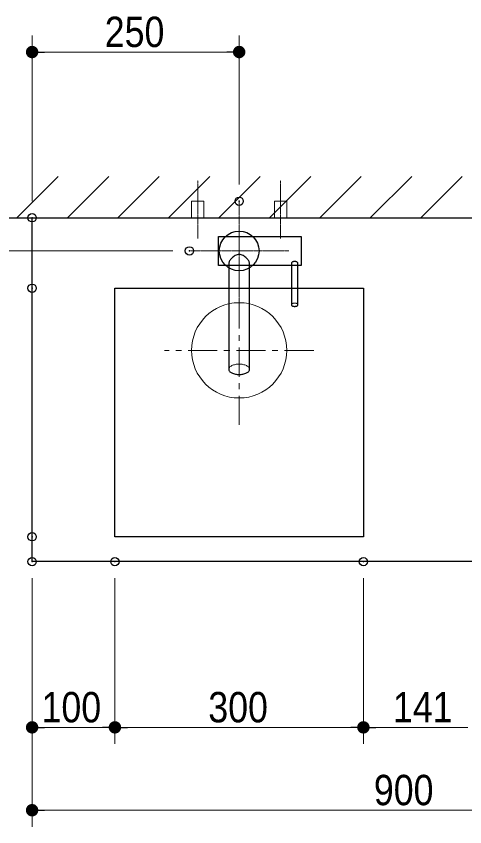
# Model space of a CAD drawing. Units: millimetres, scale not verified. Extents: x -6062 to 6062, y -3045 to 3045.
# Drawn here: x -4532 to -3990, y 545 to 1523 of the extents above; entities that cross this region are included whole.
import ezdxf
from ezdxf.enums import TextEntityAlignment as Align

# ---------------------------------------------------------------- set-up
doc = ezdxf.new("R2010")
doc.units = ezdxf.units.MM
doc.header["$LTSCALE"] = 20
doc.header["$PDMODE"] = 32
doc.header["$PDSIZE"] = 10
doc.linetypes.add('USER2', pattern=[2.91, 1.76, -0.4, 0.35, -0.4])
for name, color, linetype, lineweight in [('0-0_4給排水', 7, 'Continuous', 15), ('0-2_5ボウル・キャビネット', 7, 'Continuous', 15), ('0-3_2寸法-1', 7, 'Continuous', 15), ('0-4_0', 7, 'Continuous', 25), ('0-6_2寸法-2', 7, 'Continuous', 15)]:
    doc.layers.add(name, color=color, linetype=linetype, lineweight=lineweight)
doc.layers.add('0-5_Defpoints', color=7, linetype='Continuous')
doc.styles.add('ＭＳ Ｐゴシック', font='')
doc.styles.get('ＭＳ Ｐゴシック').set_extended_font_data('MS PGothic')

# ---------------------------------------------------------------- blocks, each defined once
blk = doc.blocks.new('_Dot')
at = {"layer": '0-4_0'}
blk.add_line((-10, 0), (-20, 0), dxfattribs=at)
for points in [[(0, 0), (-10, 0), (-9.92, 1.25)], [(0, 0), (-9.92, -1.25), (-10, 0)], [(0, 0), (-9.92, 1.25), (-9.69, 2.49)], [(0, 0), (-9.69, -2.49), (-9.92, -1.25)], [(0, 0), (-9.69, 2.49), (-9.3, 3.68)], [(0, 0), (-9.3, -3.68), (-9.69, -2.49)], [(0, 0), (-9.3, 3.68), (-8.76, 4.82)], [(0, 0), (-8.76, -4.82), (-9.3, -3.68)], [(0, 0), (-8.76, 4.82), (-8.09, 5.88)], [(0, 0), (-8.09, -5.88), (-8.76, -4.82)], [(0, 0), (-8.09, 5.88), (-7.29, 6.85)], [(0, 0), (-7.29, -6.85), (-8.09, -5.88)], [(0, 0), (-7.29, 6.85), (-6.37, 7.71)], [(0, 0), (-6.37, -7.71), (-7.29, -6.85)], [(0, 0), (-6.37, 7.71), (-5.36, 8.44)], [(0, 0), (-5.36, -8.44), (-6.37, -7.71)], [(0, 0), (-5.36, 8.44), (-4.26, 9.05)], [(0, 0), (-4.26, -9.05), (-5.36, -8.44)], [(0, 0), (-4.26, 9.05), (-3.09, 9.51)], [(0, 0), (-3.09, -9.51), (-4.26, -9.05)], [(0, 0), (-3.09, 9.51), (-1.87, 9.82)], [(0, 0), (-1.87, -9.82), (-3.09, -9.51)], [(0, 0), (-1.87, 9.82), (-0.63, 9.98)], [(0, 0), (-0.63, -9.98), (-1.87, -9.82)], [(0, 0), (-0.63, 9.98), (0.63, 9.98)], [(0, 0), (0.63, -9.98), (-0.63, -9.98)], [(0, 0), (0.63, 9.98), (1.87, 9.82)], [(0, 0), (1.87, 9.82), (3.09, 9.51)], [(0, 0), (3.09, 9.51), (4.26, 9.05)], [(0, 0), (4.26, 9.05), (5.36, 8.44)], [(0, 0), (5.36, 8.44), (6.37, 7.71)], [(0, 0), (6.37, 7.71), (7.29, 6.85)], [(0, 0), (7.29, 6.85), (8.09, 5.88)], [(0, 0), (8.09, 5.88), (8.76, 4.82)], [(0, 0), (8.76, 4.82), (9.3, 3.68)], [(0, 0), (9.3, 3.68), (9.69, 2.49)], [(0, 0), (9.69, 2.49), (9.92, 1.25)], [(0, 0), (9.92, 1.25), (10, 0)], [(0, 0), (1.87, -9.82), (0.63, -9.98)], [(0, 0), (3.09, -9.51), (1.87, -9.82)], [(0, 0), (4.26, -9.05), (3.09, -9.51)], [(0, 0), (5.36, -8.44), (4.26, -9.05)], [(0, 0), (6.37, -7.71), (5.36, -8.44)], [(0, 0), (7.29, -6.85), (6.37, -7.71)], [(0, 0), (8.09, -5.88), (7.29, -6.85)], [(0, 0), (8.76, -4.82), (8.09, -5.88)], [(0, 0), (9.3, -3.68), (8.76, -4.82)], [(0, 0), (9.69, -2.49), (9.3, -3.68)], [(0, 0), (9.92, -1.25), (9.69, -2.49)], [(0, 0), (10, 0), (9.92, -1.25)]]:
    blk.add_solid(points, dxfattribs=at)
blk = doc.blocks.new('グループ-17')
at = {"layer": '0-0_4給排水', "linetype": 'USER2'}
for p, q in [((-49500, 26000), (-49500, 23600)), ((-49500, 26000), (-49500, 23600)), ((-48300, 24800), (-50700, 24800))]:
    blk.add_line(p, q, dxfattribs=at)
at = {"layer": '0-0_4給排水', "lineweight": 30}
blk.add_lwpolyline([(-50000, 25150), (-48000, 25150), (-48000, 24450), (-50000, 24450)], close=True, dxfattribs=at)
for points in [[(-49514.3, 24712.3), (-49527, 24710.9), (-49552, 24705.4), (-49576, 24697), (-49598.8, 24686.1), (-49620.3, 24673.2), (-49640.5, 24658.8), (-49659.3, 24643.3), (-49676.7, 24626.9), (-49692.5, 24609.9), (-49706.8, 24592.6), (-49719.4, 24575.2), (-49730, 24557.9), (-49738.6, 24541.1), (-49744.9, 24525.1), (-49748.7, 24510.1), (-49749.7, 24503.1), (-49750, 24496.5), (-49750, 21942.1), (-49749, 21930.9), (-49745.8, 21919.4), (-49740.3, 21907.7), (-49732.4, 21896.1), (-49722.1, 21884.7), (-49709.2, 21873.7), (-49694.1, 21863.3), (-49676.8, 21853.7), (-49657.6, 21845.1), (-49636.8, 21837.5), (-49614.8, 21831.1), (-49592, 21825.9), (-49568.8, 21821.9), (-49545.5, 21819.2), (-49522.5, 21817.6), (-49500, 21817.1), (-49477.5, 21817.6), (-49454.5, 21819.2), (-49431.2, 21821.9), (-49408, 21825.9), (-49385.2, 21831.1)], [(-49385.2, 21831.1), (-49363.2, 21837.5), (-49342.4, 21845.1), (-49323.2, 21853.7), (-49305.9, 21863.3), (-49290.8, 21873.7), (-49277.9, 21884.7), (-49267.6, 21896.1), (-49259.7, 21907.7), (-49254.2, 21919.4), (-49251, 21930.9), (-49250, 21942.1), (-49250, 24496.9), (-49250.3, 24503.5), (-49251.3, 24510.5), (-49255.2, 24525.4), (-49261.5, 24541.5), (-49270.2, 24558.4), (-49281, 24575.8), (-49293.9, 24593.5), (-49308.4, 24611), (-49324.6, 24628.2), (-49342.4, 24644.8), (-49361.4, 24660.3), (-49382, 24674.7), (-49403.8, 24687.4), (-49426.8, 24698.1), (-49451, 24706.2), (-49476, 24711.3), (-49488.7, 24712.5), (-49501.5, 24712.9), (-49514.3, 24712.3)], [(-48080.3, 23497.4), (-48080, 23501), (-48080, 24496.9), (-48080.4, 24500.9), (-48081.5, 24505), (-48083.5, 24509.2), (-48086.1, 24513.4), (-48089.5, 24517.6), (-48093.6, 24521.6), (-48098.3, 24525.5), (-48103.6, 24529.2), (-48109.4, 24532.7), (-48115.7, 24535.8), (-48122.5, 24538.5), (-48129.6, 24540.7), (-48137.1, 24542.6), (-48144.7, 24543.9), (-48152.5, 24544.7), (-48160.4, 24544.9), (-48168.3, 24544.6), (-48176, 24543.8), (-48183.6, 24542.4), (-48191, 24540.6), (-48198, 24538.3), (-48204.7, 24535.5), (-48211, 24532.5), (-48216.7, 24529.1), (-48222, 24525.4), (-48226.6, 24521.5), (-48230.6, 24517.4), (-48233.9, 24513.3), (-48236.6, 24509.1), (-48238.5, 24504.9), (-48239.6, 24500.8), (-48240, 24496.8), (-48240, 23501), (-48239.7, 23497.4), (-48238.7, 23493.7), (-48236.9, 23490), (-48234.4, 23486.2)], [(-48234.4, 23486.2), (-48231.1, 23482.6), (-48227, 23479.1), (-48222.1, 23475.7), (-48216.6, 23472.7), (-48210.4, 23469.9), (-48203.8, 23467.5), (-48196.7, 23465.4), (-48189.4, 23463.8), (-48182, 23462.5), (-48174.6, 23461.6), (-48167.2, 23461.1), (-48160, 23461), (-48152.8, 23461.1), (-48145.4, 23461.6), (-48138, 23462.5), (-48130.6, 23463.8), (-48123.3, 23465.4), (-48116.2, 23467.5), (-48109.6, 23469.9), (-48103.4, 23472.7), (-48097.9, 23475.7), (-48093, 23479.1), (-48088.9, 23482.6), (-48085.6, 23486.2), (-48083.1, 23490), (-48081.3, 23493.7), (-48080.3, 23497.4)]]:
    blk.add_lwpolyline(points, dxfattribs=at)
at = {"layer": '0-0_4給排水'}
for points in [[(-48080, 23501), (-48080.3, 23504.6), (-48081.3, 23508.2), (-48083.1, 23512), (-48085.6, 23515.7), (-48088.9, 23519.3), (-48093, 23522.9), (-48097.9, 23526.2), (-48103.4, 23529.2), (-48109.6, 23532), (-48116.2, 23534.4), (-48123.3, 23536.5), (-48130.6, 23538.2), (-48138, 23539.4), (-48145.4, 23540.3), (-48152.8, 23540.8), (-48160, 23541), (-48167.2, 23540.8), (-48174.6, 23540.3), (-48182, 23539.4), (-48189.4, 23538.2), (-48196.7, 23536.5), (-48203.8, 23534.4), (-48210.4, 23532), (-48216.6, 23529.2), (-48222.1, 23526.2), (-48227, 23522.9), (-48231.1, 23519.3), (-48234.4, 23515.7), (-48236.9, 23512), (-48238.7, 23508.2), (-48239.7, 23504.6), (-48240, 23501)], [(-49250, 21942.1), (-49251, 21953.3), (-49254.2, 21964.9), (-49259.7, 21976.5), (-49267.6, 21988.1), (-49277.9, 21999.5), (-49290.8, 22010.5), (-49305.9, 22020.9), (-49323.2, 22030.5), (-49342.4, 22039.2), (-49363.2, 22046.7), (-49385.2, 22053.2), (-49408, 22058.3), (-49431.2, 22062.3), (-49454.5, 22065), (-49477.5, 22066.6), (-49500, 22067.1), (-49522.5, 22066.6), (-49545.5, 22065), (-49568.8, 22062.3), (-49592, 22058.3), (-49614.8, 22053.2), (-49636.8, 22046.7), (-49657.6, 22039.2), (-49676.8, 22030.5), (-49694.1, 22020.9), (-49709.2, 22010.5), (-49722.1, 21999.5), (-49732.4, 21988.1), (-49740.3, 21976.5), (-49745.8, 21964.9), (-49749, 21953.3), (-49750, 21942.1)]]:
    blk.add_lwpolyline(points, dxfattribs=at)
at = {"layer": '0-0_4給排水', "lineweight": 30}
blk.add_circle((-49500, 24800), 480, dxfattribs=at)
blk = doc.blocks.new('グループ-18')
at = {"layer": '0-0_4給排水', "linetype": 'USER2'}
for p, q in [((-50500, 25100), (-50500, 26500)), ((-48500, 25100), (-48500, 26500))]:
    blk.add_line(p, q, dxfattribs=at)
at = {"layer": '0-0_4給排水'}
for points in [[(-50650, 25600), (-50650, 26000), (-50350, 26000), (-50350, 25600)], [(-48650, 25600), (-48650, 26000), (-48350, 26000), (-48350, 25600)]]:
    blk.add_lwpolyline(points, dxfattribs=at)
blk.add_blockref('グループ-17', (0, 0), dxfattribs=at)

msp = doc.modelspace()

# ---------------------------------------------------------------- linework, layer by layer
at = {"layer": '0-2_5ボウル・キャビネット'}
for p, q in [((-4530.86, 1280), (-4480.86, 1330)), ((-4469.9, 1280), (-4419.9, 1330)), ((-4408.94, 1280), (-4358.94, 1330)), ((-4347.98, 1280), (-4297.98, 1330)), ((-4287.02, 1280), (-4237.02, 1330)), ((-4226.06, 1280), (-4176.06, 1330)), ((-4165.1, 1280), (-4115.1, 1330)), ((-4104.14, 1280), (-4054.14, 1330)), ((-4043.18, 1280), (-3993.18, 1330))]:
    msp.add_line(p, q, dxfattribs=at)
at = {"layer": '0-2_5ボウル・キャビネット', "lineweight": 30}
msp.add_line((-4612.5, 1280), (-3512.5, 1280), dxfattribs=at)
at = {"layer": '0-2_5ボウル・キャビネット', "linetype": 'USER2'}
for p, q in [((-4262.5, 1030), (-4262.5, 1210)), ((-4172.5, 1120), (-4352.5, 1120))]:
    msp.add_line(p, q, dxfattribs=at)
at = {"layer": '0-2_5ボウル・キャビネット', "lineweight": 30}
for points in [[(-4512.5, 1280), (-3612.5, 1280), (-3612.5, 865), (-4512.5, 865)], [(-4412.5, 1195), (-4112.5, 1195), (-4112.5, 895), (-4412.5, 895)]]:
    msp.add_lwpolyline(points, close=True, dxfattribs=at)
at = {"layer": '0-2_5ボウル・キャビネット'}
msp.add_circle((-4262.5, 1120), 57.5, dxfattribs=at)
at = {"layer": '0-3_2寸法-1'}
for p, q in [((-4512.5, 1300), (-4512.5, 1500)), ((-4262.5, 1320), (-4262.5, 1500)), ((-4277.51, 1480), (-4497.49, 1480)), ((-4512.5, 845), (-4512.5, 645)), ((-4412.5, 845), (-4412.5, 645)), ((-4412.5, 845), (-4412.5, 645)), ((-4112.5, 845), (-4112.5, 645)), ((-4112.5, 845), (-4112.5, 645)), ((-4427.51, 665), (-4497.49, 665)), ((-4397.49, 665), (-4127.51, 665)), ((-3986.51, 665), (-4097.49, 665)), ((-4512.5, 645), (-4512.5, 545)), ((-4497.49, 565), (-3627.51, 565))]:
    msp.add_line(p, q, dxfattribs=at)
at = {"layer": '0-5_Defpoints'}
for p in [(-4512.5, 1480), (-4262.5, 1300), (-4512.5, 1280), (-4322.5, 1240), (-4512.5, 1195), (-4512.5, 895), (-4512.5, 865), (-4412.5, 865), (-4112.5, 865), (-4512.5, 665), (-4112.5, 665), (-4112.5, 665)]:
    msp.add_point(p, dxfattribs=at)
at = {"layer": '0-6_2寸法-2'}
msp.add_line((-4342.5, 1240), (-4782.5, 1240), dxfattribs=at)

# ---------------------------------------------------------------- block references
at = {"layer": '0-0_4給排水', "xscale": 0.05, "yscale": 0.05}
msp.add_blockref('グループ-18', (-1787.5, 0), dxfattribs=at)
at = {"layer": '0-3_2寸法-1', "xscale": 0.7503418, "yscale": 0.7503418, "rotation": 180}
for p in [(-4512.5, 1480), (-4512.5, 665), (-4412.5, 665), (-4112.5, 665), (-4512.5, 565)]:
    msp.add_blockref('_Dot', p, dxfattribs=at)
at = {"layer": '0-3_2寸法-1', "xscale": 0.7503418, "yscale": 0.7503418}
for p in [(-4262.5, 1480), (-4412.5, 665), (-4112.5, 665)]:
    msp.add_blockref('_Dot', p, dxfattribs=at)

# ---------------------------------------------------------------- texts
at = {"layer": '0-3_2寸法-1', "style": 'ＭＳ Ｐゴシック', "width": 0.9}
for s, p in [('250', (-4424.78, 1475.04)), ('100', (-4501.11, 660.04)), ('300', (-4299.78, 660.04)), ('141', (-4076.86, 660.04)), ('900', (-4099.88, 560.04))]:
    msp.add_text(s, height=36.66, dxfattribs=at).set_placement(p, align=Align.BOTTOM_LEFT)

doc.saveas('drawing.dxf')
